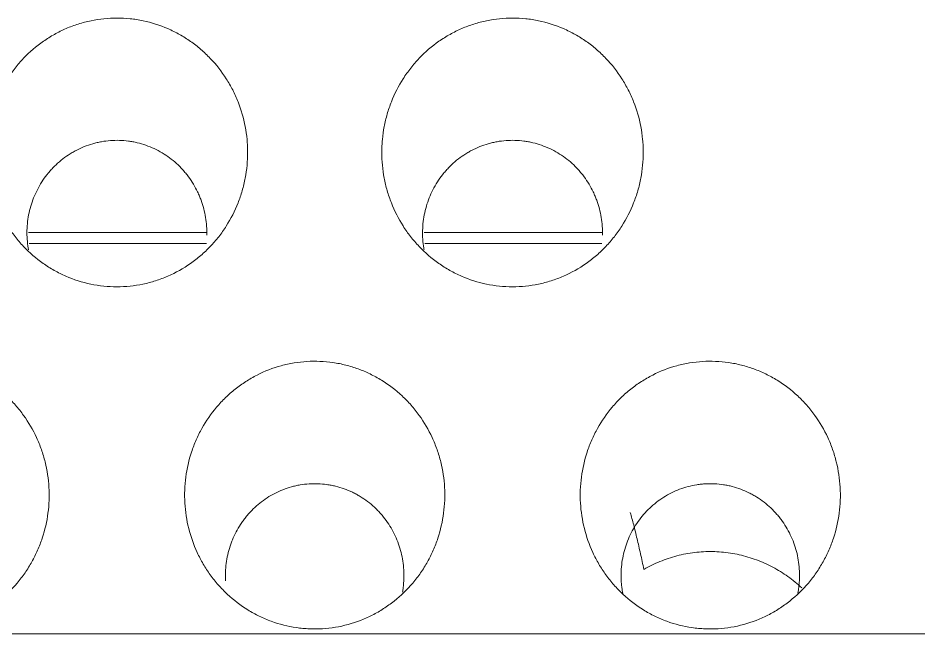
# Model space of a CAD drawing. Header units: inches. Extents: x 3778 to 56227, y -16914 to 35091.
# Drawn here: x 42424.87 to 42431.67, y -12658.71 to -12654.06 of the extents above; entities that cross this region are included whole.
import ezdxf

# ---------------------------------------------------------------- set-up
doc = ezdxf.new("R2010")
doc.units = ezdxf.units.IN
doc.header["$LTSCALE"] = 100
doc.header["$MEASUREMENT"] = 0
doc.layers.add('2-con', color=2, linetype='Continuous')
doc.layers.add('mark-B', color=2, linetype='Continuous', lineweight=20)

# ---------------------------------------------------------------- blocks, each defined once
blk = doc.blocks.new('무풍1WAY 대형')
at = {"layer": 'mark-B'}
for p, q in [((289.2596, -420.2368), (-384.8363, -420.2368)), ((254.7722, -423.1851), (256.1103, -423.1851)), ((257.7599, -423.1851), (259.098, -423.1851)), ((256.1149, -423.2677), (254.7705, -423.2677)), ((259.1023, -423.2677), (257.758, -423.2677))]:
    blk.add_line(p, q, dxfattribs=at)
for points, knots in [([(254.9345, -421.2256), (254.9308, -421.1602), (254.9209, -421.0964), (254.8898, -420.9718), (254.8685, -420.9109), (254.8343, -420.8368), (254.827, -420.8221), (254.8119, -420.7931), (254.7883, -420.7503), (254.7441, -420.6824), (254.7037, -420.6317), (254.6715, -420.5951), (254.6604, -420.5831), (254.6376, -420.5596), (254.6259, -420.5481), (254.5658, -420.492), (254.5141, -420.4525), (254.431, -420.4013), (254.4024, -420.3856), (254.358, -420.3641), (254.343, -420.3573), (254.3126, -420.3444), (254.2973, -420.3384), (254.2203, -420.3103), (254.1571, -420.2943), (254.0761, -420.2825), (254.0597, -420.2805), (254.0269, -420.2774), (254.0103, -420.2763), (253.9609, -420.2742), (253.9281, -420.2746), (253.8303, -420.2806), (253.7657, -420.2912), (253.638, -420.3261), (253.5771, -420.3497), (253.4899, -420.3941), (253.4615, -420.4104), (253.42, -420.437), (253.4063, -420.4463), (253.3796, -420.4654), (253.3665, -420.4753), (253.3026, -420.5261), (253.2559, -420.5714), (253.1926, -420.6461), (253.1725, -420.6723), (253.1353, -420.726), (253.101, -420.7812), (253.0721, -420.8392), (253.046, -420.8986), (253.0343, -420.929), (253.0034, -421.0223), (252.9891, -421.0855), (252.9764, -421.1816), (252.9737, -421.2138), (252.9712, -421.2788), (252.9715, -421.3117), (252.977, -421.4091), (252.9867, -421.473), (253.0101, -421.5672), (253.0193, -421.5983), (253.0356, -421.6446), (253.0414, -421.6599), (253.0537, -421.6901), (253.0602, -421.705), (253.0942, -421.7787), (253.1268, -421.8345), (253.1744, -421.9005), (253.1842, -421.9135), (253.2046, -421.9391), (253.2152, -421.9518), (253.2477, -421.9887), (253.2704, -422.012), (253.3417, -422.0785), (253.3933, -422.118), (253.4633, -422.1611), (253.4776, -422.1694), (253.5064, -422.1852), (253.5502, -422.2078), (253.6253, -422.2395), (253.6876, -422.2587), (253.7353, -422.2708), (253.7513, -422.2744), (253.7837, -422.2809), (253.8, -422.2837), (253.8816, -422.2955), (253.9469, -422.2982), (254.0448, -422.2922), (254.0775, -422.2886), (254.1429, -422.2777), (254.175, -422.2707), (254.2696, -422.2448), (254.3305, -422.2213), (254.4039, -422.184), (254.4184, -422.1761), (254.447, -422.1597), (254.489, -422.1342), (254.5552, -422.0867), (254.6042, -422.0438), (254.6511, -421.9982), (254.6737, -421.9741), (254.737, -421.8993), (254.7739, -421.8459), (254.8135, -421.775), (254.8211, -421.7606), (254.8357, -421.7314), (254.8426, -421.7165), (254.8624, -421.6715), (254.874, -421.6411), (254.9045, -421.5488), (254.9189, -421.4858), (254.9316, -421.3889), (254.9344, -421.3562), (254.9368, -421.2909), (254.9364, -421.2583), (254.9345, -421.2256)], [0, 0, 0, 0, 0.03125, 0.03125, 0.0625, 0.0625, 0.070313, 0.070313, 0.078125, 0.09375, 0.109375, 0.109375, 0.117188, 0.117188, 0.125, 0.125, 0.15625, 0.15625, 0.171875, 0.171875, 0.179688, 0.179688, 0.1875, 0.1875, 0.21875, 0.21875, 0.226563, 0.226563, 0.234375, 0.234375, 0.25, 0.25, 0.28125, 0.28125, 0.3125, 0.3125, 0.328125, 0.328125, 0.335937, 0.335937, 0.34375, 0.34375, 0.375, 0.375, 0.390625, 0.390625, 0.40625, 0.421875, 0.421875, 0.4375, 0.4375, 0.46875, 0.46875, 0.484375, 0.484375, 0.5, 0.5, 0.53125, 0.53125, 0.546875, 0.546875, 0.554687, 0.554687, 0.5625, 0.5625, 0.59375, 0.59375, 0.601562, 0.601562, 0.609375, 0.609375, 0.625, 0.625, 0.65625, 0.65625, 0.664062, 0.664062, 0.671875, 0.6875, 0.703125, 0.703125, 0.710937, 0.710937, 0.71875, 0.71875, 0.75, 0.75, 0.765625, 0.765625, 0.78125, 0.78125, 0.8125, 0.8125, 0.820312, 0.820312, 0.828125, 0.84375, 0.859375, 0.859375, 0.875, 0.875, 0.90625, 0.90625, 0.914062, 0.914062, 0.921875, 0.921875, 0.9375, 0.9375, 0.96875, 0.96875, 0.984375, 0.984375, 1, 1, 1, 1]), ([(257.9221, -421.2256), (257.9183, -421.1602), (257.9085, -421.0964), (257.8774, -420.9718), (257.8561, -420.9109), (257.8218, -420.8368), (257.8146, -420.8221), (257.7995, -420.7931), (257.7758, -420.7503), (257.7317, -420.6824), (257.6913, -420.6317), (257.659, -420.5951), (257.648, -420.5831), (257.6252, -420.5596), (257.6134, -420.5481), (257.5534, -420.492), (257.5016, -420.4525), (257.4185, -420.4013), (257.3899, -420.3856), (257.3456, -420.3641), (257.3305, -420.3573), (257.3002, -420.3444), (257.2849, -420.3384), (257.2079, -420.3103), (257.1447, -420.2943), (257.0636, -420.2825), (257.0473, -420.2805), (257.0144, -420.2774), (256.9979, -420.2763), (256.9484, -420.2742), (256.9157, -420.2746), (256.8178, -420.2806), (256.7533, -420.2912), (256.6256, -420.3261), (256.5647, -420.3497), (256.4774, -420.3941), (256.449, -420.4104), (256.4075, -420.437), (256.3939, -420.4463), (256.3671, -420.4654), (256.3541, -420.4753), (256.2901, -420.5261), (256.2435, -420.5714), (256.1801, -420.6461), (256.1601, -420.6723), (256.1229, -420.726), (256.0885, -420.7812), (256.0597, -420.8392), (256.0335, -420.8986), (256.0218, -420.929), (255.991, -421.0223), (255.9766, -421.0855), (255.9639, -421.1816), (255.9612, -421.2138), (255.9587, -421.2788), (255.9591, -421.3117), (255.9646, -421.4091), (255.9742, -421.4729), (255.9976, -421.5671), (256.0069, -421.5983), (256.0232, -421.6446), (256.029, -421.6599), (256.0412, -421.6901), (256.0477, -421.705), (256.0818, -421.7787), (256.1144, -421.8345), (256.1619, -421.9005), (256.1718, -421.9135), (256.1922, -421.9391), (256.2028, -421.9518), (256.2353, -421.9887), (256.258, -422.012), (256.3293, -422.0785), (256.3809, -422.118), (256.4508, -422.1611), (256.4651, -422.1694), (256.494, -422.1852), (256.5377, -422.2078), (256.6128, -422.2395), (256.6752, -422.2587), (256.7228, -422.2708), (256.7389, -422.2744), (256.7712, -422.2808), (256.7876, -422.2837), (256.8691, -422.2955), (256.9344, -422.2982), (257.0324, -422.2922), (257.0651, -422.2886), (257.1304, -422.2777), (257.1625, -422.2707), (257.2571, -422.2448), (257.318, -422.2213), (257.3914, -422.184), (257.406, -422.1761), (257.4345, -422.1597), (257.4765, -422.1342), (257.5427, -422.0867), (257.5917, -422.0438), (257.6387, -421.9982), (257.6612, -421.9741), (257.7246, -421.8992), (257.7615, -421.8459), (257.8011, -421.775), (257.8087, -421.7606), (257.8232, -421.7313), (257.8302, -421.7165), (257.8499, -421.6715), (257.8616, -421.6411), (257.892, -421.5488), (257.9064, -421.4858), (257.9192, -421.3889), (257.9219, -421.3562), (257.9243, -421.2909), (257.924, -421.2583), (257.9221, -421.2256)], [0, 0, 0, 0, 0.03125, 0.03125, 0.0625, 0.0625, 0.070313, 0.070313, 0.078125, 0.09375, 0.109375, 0.109375, 0.117188, 0.117188, 0.125, 0.125, 0.15625, 0.15625, 0.171875, 0.171875, 0.179688, 0.179688, 0.1875, 0.1875, 0.21875, 0.21875, 0.226563, 0.226563, 0.234375, 0.234375, 0.25, 0.25, 0.28125, 0.28125, 0.3125, 0.3125, 0.328125, 0.328125, 0.335938, 0.335938, 0.34375, 0.34375, 0.375, 0.375, 0.390625, 0.390625, 0.40625, 0.421875, 0.421875, 0.4375, 0.4375, 0.46875, 0.46875, 0.484375, 0.484375, 0.5, 0.5, 0.53125, 0.53125, 0.546875, 0.546875, 0.554687, 0.554687, 0.5625, 0.5625, 0.59375, 0.59375, 0.601562, 0.601562, 0.609375, 0.609375, 0.625, 0.625, 0.65625, 0.65625, 0.664062, 0.664062, 0.671875, 0.6875, 0.703125, 0.703125, 0.710937, 0.710937, 0.71875, 0.71875, 0.75, 0.75, 0.765625, 0.765625, 0.78125, 0.78125, 0.8125, 0.8125, 0.820312, 0.820312, 0.828125, 0.84375, 0.859375, 0.859375, 0.875, 0.875, 0.90625, 0.90625, 0.914062, 0.914062, 0.921875, 0.921875, 0.9375, 0.9375, 0.96875, 0.96875, 0.984375, 0.984375, 1, 1, 1, 1]), ([(260.9096, -421.2256), (260.9059, -421.1602), (260.896, -421.0964), (260.8649, -420.9718), (260.8436, -420.9109), (260.8094, -420.8368), (260.8021, -420.8221), (260.787, -420.7931), (260.7634, -420.7503), (260.7192, -420.6824), (260.6788, -420.6317), (260.6466, -420.5951), (260.6355, -420.5831), (260.6127, -420.5596), (260.601, -420.5481), (260.5409, -420.492), (260.4891, -420.4525), (260.4061, -420.4013), (260.3775, -420.3856), (260.3331, -420.3641), (260.3181, -420.3573), (260.2877, -420.3444), (260.2724, -420.3384), (260.1954, -420.3103), (260.1322, -420.2943), (260.0511, -420.2825), (260.0348, -420.2805), (260.002, -420.2774), (259.9854, -420.2763), (259.936, -420.2742), (259.9032, -420.2746), (259.8054, -420.2806), (259.7408, -420.2912), (259.6131, -420.3261), (259.5522, -420.3497), (259.465, -420.3941), (259.4366, -420.4104), (259.3951, -420.437), (259.3814, -420.4463), (259.3547, -420.4654), (259.3416, -420.4753), (259.2777, -420.5261), (259.231, -420.5714), (259.1677, -420.6461), (259.1476, -420.6723), (259.1104, -420.726), (259.0761, -420.7812), (259.0472, -420.8392), (259.0211, -420.8986), (259.0094, -420.929), (258.9785, -421.0223), (258.9642, -421.0855), (258.9515, -421.1816), (258.9488, -421.2138), (258.9463, -421.2788), (258.9466, -421.3117), (258.9521, -421.4091), (258.9618, -421.4729), (258.9852, -421.5671), (258.9944, -421.5983), (259.0107, -421.6446), (259.0165, -421.6599), (259.0288, -421.6901), (259.0353, -421.705), (259.0693, -421.7787), (259.1019, -421.8345), (259.1495, -421.9005), (259.1593, -421.9135), (259.1797, -421.9391), (259.1903, -421.9518), (259.2228, -421.9887), (259.2455, -422.012), (259.3168, -422.0785), (259.3684, -422.118), (259.4384, -422.1611), (259.4527, -422.1694), (259.4815, -422.1852), (259.5253, -422.2078), (259.6004, -422.2395), (259.6627, -422.2587), (259.7104, -422.2708), (259.7264, -422.2744), (259.7588, -422.2808), (259.7751, -422.2837), (259.8567, -422.2955), (259.922, -422.2982), (260.0199, -422.2922), (260.0526, -422.2886), (260.1179, -422.2777), (260.15, -422.2707), (260.2447, -422.2448), (260.3056, -422.2213), (260.379, -422.184), (260.3935, -422.1761), (260.4221, -422.1597), (260.4641, -422.1342), (260.5303, -422.0867), (260.5793, -422.0438), (260.6262, -421.9982), (260.6488, -421.9741), (260.7121, -421.8992), (260.749, -421.8459), (260.7886, -421.775), (260.7962, -421.7606), (260.8108, -421.7313), (260.8177, -421.7165), (260.8375, -421.6715), (260.8491, -421.6411), (260.8796, -421.5488), (260.894, -421.4858), (260.9067, -421.3889), (260.9095, -421.3562), (260.9119, -421.2909), (260.9115, -421.2583), (260.9096, -421.2256)], [0, 0, 0, 0, 0.03125, 0.03125, 0.0625, 0.0625, 0.070313, 0.070313, 0.078125, 0.09375, 0.109375, 0.109375, 0.117188, 0.117188, 0.125, 0.125, 0.15625, 0.15625, 0.171875, 0.171875, 0.179688, 0.179688, 0.1875, 0.1875, 0.21875, 0.21875, 0.226563, 0.226563, 0.234375, 0.234375, 0.25, 0.25, 0.28125, 0.28125, 0.3125, 0.3125, 0.328125, 0.328125, 0.335938, 0.335938, 0.34375, 0.34375, 0.375, 0.375, 0.390625, 0.390625, 0.40625, 0.421875, 0.421875, 0.4375, 0.4375, 0.46875, 0.46875, 0.484375, 0.484375, 0.5, 0.5, 0.53125, 0.53125, 0.546875, 0.546875, 0.554688, 0.554688, 0.5625, 0.5625, 0.59375, 0.59375, 0.601563, 0.601563, 0.609375, 0.609375, 0.625, 0.625, 0.65625, 0.65625, 0.664063, 0.664063, 0.671875, 0.6875, 0.703125, 0.703125, 0.710938, 0.710938, 0.71875, 0.71875, 0.75, 0.75, 0.765625, 0.765625, 0.78125, 0.78125, 0.8125, 0.8125, 0.820313, 0.820313, 0.828125, 0.84375, 0.859375, 0.859375, 0.875, 0.875, 0.90625, 0.90625, 0.914063, 0.914063, 0.921875, 0.921875, 0.9375, 0.9375, 0.96875, 0.96875, 0.984375, 0.984375, 1, 1, 1, 1]), ([(254.5656, -420.9697), (254.5471, -421.0107), (254.525, -421.0493), (254.4865, -421.1038), (254.4728, -421.1214), (254.4436, -421.1553), (254.4279, -421.1717), (254.3792, -421.2181), (254.3441, -421.2455), (254.2873, -421.2812), (254.2678, -421.2923), (254.2272, -421.3125), (254.2065, -421.3214), (254.1437, -421.3451), (254.1004, -421.3566), (254.0447, -421.3653), (254.0334, -421.3668), (254.0109, -421.3692), (253.9771, -421.3718), (253.921, -421.3719), (253.8764, -421.3673), (253.8431, -421.3622), (253.832, -421.3602), (253.8098, -421.3556), (253.7987, -421.353), (253.7441, -421.3387), (253.7022, -421.323), (253.652, -421.2982), (253.6421, -421.2929), (253.6224, -421.282), (253.6127, -421.2762), (253.5839, -421.2582), (253.5655, -421.2453), (253.5126, -421.2042), (253.4802, -421.1735), (253.4434, -421.131), (253.4362, -421.1222), (253.4223, -421.1046), (253.4023, -421.0776), (253.3723, -421.0305), (253.3519, -420.9907), (253.3334, -420.9497), (253.3251, -420.9287), (253.3034, -420.865), (253.2932, -420.8219), (253.2839, -420.756), (253.2818, -420.7338), (253.2802, -420.7004), (253.2799, -420.6891), (253.2799, -420.6667), (253.2802, -420.6556), (253.2823, -420.6111), (253.2862, -420.5781), (253.2923, -420.5455)], [0, 0, 0, 0, 0.067799, 0.067799, 0.101698, 0.101698, 0.135598, 0.135598, 0.203397, 0.203397, 0.237296, 0.237296, 0.271196, 0.271196, 0.338995, 0.338995, 0.355944, 0.355944, 0.372894, 0.406793, 0.440693, 0.440693, 0.457643, 0.457643, 0.474592, 0.474592, 0.542391, 0.542391, 0.559341, 0.559341, 0.576291, 0.576291, 0.61019, 0.61019, 0.677989, 0.677989, 0.694939, 0.694939, 0.711889, 0.745788, 0.779688, 0.779688, 0.813587, 0.813587, 0.881386, 0.881386, 0.915285, 0.915285, 0.932235, 0.932235, 0.949185, 0.949185, 1, 1, 1, 1]), ([(254.613, -420.5323), (254.6161, -420.5472), (254.6187, -420.5621), (254.6225, -420.5883), (254.6238, -420.5995), (254.6259, -420.6217), (254.6283, -420.6551), (254.6283, -420.7105), (254.6243, -420.7547), (254.6181, -420.7987), (254.614, -420.8208), (254.5984, -420.8863), (254.584, -420.9286), (254.5656, -420.9697)], [0, 0, 0, 0, 0.101934, 0.101934, 0.176773, 0.176773, 0.251612, 0.40129, 0.550967, 0.550967, 0.700645, 0.700645, 1, 1, 1, 1]), ([(254.4556, -420.7244), (254.4164, -420.7469), (254.3356, -420.7865), (254.2502, -420.8151), (254.1844, -420.8322), (254.1621, -420.8373), (254.1174, -420.8457), (254.0951, -420.8491), (254.0279, -420.8572), (253.983, -420.8595), (253.9154, -420.8584), (253.8928, -420.8573), (253.8476, -420.8535), (253.8248, -420.8508), (253.7575, -420.8404), (253.6694, -420.8207), (253.5849, -420.7894), (253.5229, -420.7616), (253.5023, -420.7516), (253.4623, -420.7303), (253.4428, -420.7191), (253.3854, -420.6835), (253.3489, -420.6574), (253.2968, -420.6147), (253.2798, -420.5998), (253.2633, -420.5844), (253.2633, -420.5844), (253.2633, -420.5843)], [0, 0, 0, 0, 0.105258, 0.210515, 0.210515, 0.263144, 0.263144, 0.315773, 0.315773, 0.42103, 0.42103, 0.473659, 0.473659, 0.526288, 0.526288, 0.631545, 0.736803, 0.736803, 0.789431, 0.789431, 0.84206, 0.84206, 0.947318, 0.947318, 0.999946, 0.999946, 1, 1, 1, 1]), ([(257.6144, -420.6368), (257.617, -420.6816), (257.6137, -420.7702), (257.5944, -420.8565), (257.577, -420.9097), (257.5732, -420.9203), (257.5653, -420.9412), (257.5526, -420.9723), (257.528, -421.0221), (257.5047, -421.0599), (257.4857, -421.0874), (257.4792, -421.0965), (257.4656, -421.1143), (257.4586, -421.1232), (257.4223, -421.1663), (257.3904, -421.1974), (257.3382, -421.2392), (257.3201, -421.2523), (257.2823, -421.2768), (257.2626, -421.2882), (257.2027, -421.3191), (257.161, -421.3354), (257.107, -421.3504), (257.096, -421.3532), (257.074, -421.3581), (257.0628, -421.3603), (257.0293, -421.366), (257.007, -421.3687), (256.9398, -421.3731), (256.895, -421.3715), (256.8389, -421.3636), (256.8277, -421.3617), (256.8055, -421.3574), (256.7725, -421.3501), (256.7189, -421.3338), (256.6775, -421.3165), (256.647, -421.3019), (256.6369, -421.2968), (256.617, -421.286), (256.6072, -421.2804), (256.5593, -421.2511), (256.5237, -421.2241), (256.4825, -421.1861), (256.4745, -421.1782), (256.4587, -421.1621), (256.451, -421.1538), (256.4286, -421.1286), (256.4147, -421.1112), (256.3754, -421.0571), (256.3528, -421.0187), (256.3147, -420.9371), (256.2999, -420.8952), (256.2836, -420.8306), (256.2792, -420.8088), (256.2724, -420.7647), (256.27, -420.7423), (256.2661, -420.6755), (256.2676, -420.6312), (256.2748, -420.5752), (256.2767, -420.5633), (256.2788, -420.5514)], [0, 0, 0, 0, 0.057902, 0.115804, 0.115804, 0.13028, 0.13028, 0.144755, 0.173707, 0.202658, 0.202658, 0.217133, 0.217133, 0.231609, 0.231609, 0.289511, 0.289511, 0.318462, 0.318462, 0.347413, 0.347413, 0.405315, 0.405315, 0.419791, 0.419791, 0.434266, 0.434266, 0.463218, 0.463218, 0.52112, 0.52112, 0.535595, 0.535595, 0.550071, 0.579022, 0.607973, 0.607973, 0.622449, 0.622449, 0.636924, 0.636924, 0.694826, 0.694826, 0.709302, 0.709302, 0.723777, 0.723777, 0.752729, 0.752729, 0.810631, 0.810631, 0.868533, 0.868533, 0.897484, 0.897484, 0.926435, 0.926435, 0.984337, 0.984337, 1, 1, 1, 1]), ([(254.4556, -420.7244), (254.4641, -420.7645), (254.4727, -420.804), (254.4898, -420.8812), (254.4984, -420.9189), (254.5156, -420.9917), (254.5241, -421.0269), (254.537, -421.0767), (254.5413, -421.0929), (254.5499, -421.1239), (254.5543, -421.1388), (254.5586, -421.1528)], [0, 0, 0, 0, 0.25, 0.25, 0.5, 0.5, 0.75, 0.75, 0.875, 0.875, 1, 1, 1, 1]), ([(255.4478, -422.8577), (255.3812, -422.8577), (255.3159, -422.8646), (255.2195, -422.8846), (255.1877, -422.893), (255.1404, -422.908), (255.1247, -422.9135), (255.0937, -422.9251), (255.0784, -422.9313), (255.003, -422.9641), (254.9459, -422.9961), (254.8651, -423.0527), (254.8388, -423.0731), (254.789, -423.116), (254.7416, -423.1611), (254.6989, -423.2105), (254.6687, -423.2491), (254.6589, -423.2622), (254.6399, -423.289), (254.6307, -423.3027), (254.5865, -423.3721), (254.557, -423.4301), (254.5212, -423.5209), (254.5106, -423.5517), (254.497, -423.5989), (254.4927, -423.6149), (254.4851, -423.6468), (254.4817, -423.6627), (254.4666, -423.7428), (254.4605, -423.8074), (254.4605, -423.8887), (254.4609, -423.905), (254.4624, -423.9377), (254.4636, -423.9541), (254.4682, -424.0031), (254.4728, -424.0353), (254.491, -424.131), (254.509, -424.1934), (254.545, -424.2846), (254.5586, -424.3147), (254.5883, -424.373), (254.6045, -424.4013), (254.657, -424.4835), (254.697, -424.5349), (254.754, -424.5946), (254.7657, -424.6062), (254.7895, -424.6289), (254.826, -424.6619), (254.8904, -424.7119), (254.9458, -424.7468), (254.9888, -424.7709), (255.0033, -424.7786), (255.033, -424.7934), (255.0481, -424.8004), (255.1237, -424.8333), (255.1862, -424.8531), (255.2826, -424.8733), (255.3152, -424.8785), (255.3813, -424.8853), (255.4143, -424.887), (255.5129, -424.8871), (255.5782, -424.8805), (255.6593, -424.8637), (255.6755, -424.8599), (255.7075, -424.8515), (255.7551, -424.8377), (255.8319, -424.8089), (255.8907, -424.7799), (255.9482, -424.7478), (255.9764, -424.7301), (256.0573, -424.6735), (256.1068, -424.6309), (256.1634, -424.5717), (256.1744, -424.5596), (256.1959, -424.5347), (256.2065, -424.522), (256.2369, -424.4831), (256.2558, -424.4564), (256.3084, -424.374), (256.3381, -424.316), (256.3683, -424.2397), (256.374, -424.2242), (256.3846, -424.1932), (256.3993, -424.1465), (256.4182, -424.0675), (256.4273, -424.0032), (256.4319, -423.9545), (256.4331, -423.9382), (256.4346, -423.9055), (256.435, -423.8891), (256.435, -423.8072), (256.4289, -423.7426), (256.4108, -423.6469), (256.4033, -423.6152), (256.3896, -423.5681), (256.3847, -423.5524), (256.3741, -423.5213), (256.3684, -423.5059), (256.3384, -423.43), (256.309, -423.3721), (256.2565, -423.2896), (256.2376, -423.2629), (256.1969, -423.2108), (256.1755, -423.186), (256.1079, -423.1151), (256.0585, -423.0725), (255.9913, -423.0252), (255.9776, -423.0161), (255.9495, -422.9984), (255.9353, -422.99), (255.8922, -422.9658), (255.8628, -422.9512), (255.7728, -422.912), (255.7103, -422.8919), (255.5801, -422.8646), (255.5143, -422.8577), (255.4478, -422.8577)], [0, 0, 0, 0, 0.03125, 0.03125, 0.046875, 0.046875, 0.054688, 0.054688, 0.0625, 0.0625, 0.09375, 0.09375, 0.109375, 0.109375, 0.125, 0.140625, 0.140625, 0.148438, 0.148438, 0.15625, 0.15625, 0.1875, 0.1875, 0.203125, 0.203125, 0.210938, 0.210938, 0.21875, 0.21875, 0.25, 0.25, 0.257813, 0.257813, 0.265625, 0.265625, 0.28125, 0.28125, 0.3125, 0.3125, 0.328125, 0.328125, 0.34375, 0.34375, 0.375, 0.375, 0.382813, 0.382813, 0.390625, 0.40625, 0.421875, 0.421875, 0.429688, 0.429688, 0.4375, 0.4375, 0.46875, 0.46875, 0.484375, 0.484375, 0.5, 0.5, 0.53125, 0.53125, 0.539063, 0.539063, 0.546875, 0.5625, 0.578125, 0.578125, 0.59375, 0.59375, 0.625, 0.625, 0.632813, 0.632813, 0.640625, 0.640625, 0.65625, 0.65625, 0.6875, 0.6875, 0.695313, 0.695313, 0.703125, 0.71875, 0.734375, 0.734375, 0.742188, 0.742188, 0.75, 0.75, 0.78125, 0.78125, 0.796875, 0.796875, 0.804688, 0.804688, 0.8125, 0.8125, 0.84375, 0.84375, 0.859375, 0.859375, 0.875, 0.875, 0.90625, 0.90625, 0.914063, 0.914063, 0.921875, 0.921875, 0.9375, 0.9375, 0.96875, 0.96875, 1, 1, 1, 1]), ([(258.4353, -422.8577), (258.3688, -422.8577), (258.3034, -422.8646), (258.2071, -422.8846), (258.1752, -422.893), (258.1279, -422.908), (258.1122, -422.9135), (258.0812, -422.9251), (258.0659, -422.9313), (257.9905, -422.9641), (257.9335, -422.9961), (257.8526, -423.0527), (257.8264, -423.0731), (257.7765, -423.116), (257.7291, -423.1611), (257.6865, -423.2105), (257.6562, -423.2491), (257.6464, -423.2622), (257.6275, -423.289), (257.6183, -423.3027), (257.5741, -423.3721), (257.5446, -423.4301), (257.5087, -423.5209), (257.4982, -423.5517), (257.4845, -423.5989), (257.4803, -423.6149), (257.4727, -423.6468), (257.4693, -423.6627), (257.4541, -423.7428), (257.4481, -423.8074), (257.4481, -423.8887), (257.4484, -423.905), (257.45, -423.9377), (257.4511, -423.9541), (257.4557, -424.0031), (257.4603, -424.0353), (257.4785, -424.131), (257.4965, -424.1934), (257.5326, -424.2846), (257.5462, -424.3147), (257.5759, -424.373), (257.5921, -424.4013), (257.6445, -424.4835), (257.6846, -424.5349), (257.7415, -424.5946), (257.7532, -424.6062), (257.7771, -424.6289), (257.8135, -424.6619), (257.878, -424.7119), (257.9333, -424.7468), (257.9763, -424.7709), (257.9909, -424.7786), (258.0205, -424.7934), (258.0356, -424.8004), (258.1113, -424.8333), (258.1737, -424.8531), (258.2701, -424.8733), (258.3027, -424.8785), (258.3689, -424.8853), (258.4019, -424.887), (258.5005, -424.8871), (258.5658, -424.8805), (258.6468, -424.8637), (258.663, -424.8599), (258.6951, -424.8515), (258.7426, -424.8377), (258.8194, -424.8089), (258.8782, -424.7799), (258.9357, -424.7478), (258.9639, -424.7301), (259.0448, -424.6735), (259.0944, -424.6309), (259.1509, -424.5717), (259.162, -424.5596), (259.1835, -424.5347), (259.194, -424.522), (259.2245, -424.4831), (259.2434, -424.4564), (259.296, -424.374), (259.3256, -424.316), (259.3558, -424.2397), (259.3615, -424.2242), (259.3721, -424.1932), (259.3868, -424.1465), (259.4057, -424.0675), (259.4149, -424.0032), (259.4195, -423.9545), (259.4206, -423.9382), (259.4222, -423.9055), (259.4226, -423.8891), (259.4226, -423.8072), (259.4164, -423.7426), (259.3983, -423.6469), (259.3908, -423.6152), (259.3772, -423.5681), (259.3722, -423.5524), (259.3616, -423.5213), (259.356, -423.5059), (259.326, -423.43), (259.2965, -423.3721), (259.244, -423.2896), (259.2252, -423.2629), (259.1845, -423.2108), (259.163, -423.186), (259.0954, -423.1151), (259.0461, -423.0725), (258.9788, -423.0252), (258.9651, -423.0161), (258.9371, -422.9984), (258.9229, -422.99), (258.8798, -422.9658), (258.8504, -422.9512), (258.7604, -422.912), (258.6979, -422.8919), (258.5677, -422.8646), (258.5018, -422.8577), (258.4353, -422.8577)], [0, 0, 0, 0, 0.03125, 0.03125, 0.046875, 0.046875, 0.054688, 0.054688, 0.0625, 0.0625, 0.09375, 0.09375, 0.109375, 0.109375, 0.125, 0.140625, 0.140625, 0.148437, 0.148437, 0.15625, 0.15625, 0.1875, 0.1875, 0.203125, 0.203125, 0.210937, 0.210937, 0.21875, 0.21875, 0.25, 0.25, 0.257812, 0.257812, 0.265625, 0.265625, 0.28125, 0.28125, 0.3125, 0.3125, 0.328125, 0.328125, 0.34375, 0.34375, 0.375, 0.375, 0.382812, 0.382812, 0.390625, 0.40625, 0.421875, 0.421875, 0.429687, 0.429687, 0.4375, 0.4375, 0.46875, 0.46875, 0.484375, 0.484375, 0.5, 0.5, 0.53125, 0.53125, 0.539063, 0.539063, 0.546875, 0.5625, 0.578125, 0.578125, 0.59375, 0.59375, 0.625, 0.625, 0.632813, 0.632813, 0.640625, 0.640625, 0.65625, 0.65625, 0.6875, 0.6875, 0.695313, 0.695313, 0.703125, 0.71875, 0.734375, 0.734375, 0.742188, 0.742188, 0.75, 0.75, 0.78125, 0.78125, 0.796875, 0.796875, 0.804688, 0.804688, 0.8125, 0.8125, 0.84375, 0.84375, 0.859375, 0.859375, 0.875, 0.875, 0.90625, 0.90625, 0.914063, 0.914063, 0.921875, 0.921875, 0.9375, 0.9375, 0.96875, 0.96875, 1, 1, 1, 1]), ([(254.7687, -423.2486), (254.7677, -423.2938), (254.774, -423.3828), (254.7965, -423.469), (254.8159, -423.5219), (254.82, -423.5325), (254.8288, -423.5533), (254.8426, -423.5841), (254.8691, -423.6333), (254.894, -423.6705), (254.914, -423.6976), (254.921, -423.7065), (254.9353, -423.724), (254.9427, -423.7326), (254.9808, -423.7747), (255.0141, -423.8049), (255.0682, -423.845), (255.0869, -423.8575), (255.1258, -423.8808), (255.1461, -423.8915), (255.2076, -423.9203), (255.2502, -423.9352), (255.3052, -423.9483), (255.3163, -423.9506), (255.3387, -423.9548), (255.35, -423.9566), (255.3839, -423.961), (255.4065, -423.9628), (255.4743, -423.9647), (255.5194, -423.9614), (255.5756, -423.9514), (255.5868, -423.9491), (255.609, -423.9439), (255.6419, -423.9353), (255.6952, -423.917), (255.7363, -423.8981), (255.7664, -423.8822), (255.7764, -423.8767), (255.796, -423.8651), (255.8056, -423.8591), (255.8528, -423.8279), (255.8877, -423.7995), (255.9277, -423.7597), (255.9355, -423.7516), (255.9508, -423.7348), (255.9583, -423.7262), (255.9799, -423.7001), (255.9934, -423.6821), (256.031, -423.6263), (256.0524, -423.5869), (256.0879, -423.5035), (256.1014, -423.4607), (256.1155, -423.3952), (256.1192, -423.3732), (256.1246, -423.3285), (256.1262, -423.3059), (256.1279, -423.2385), (256.1248, -423.194), (256.1168, -423.1454), (256.1161, -423.141), (256.1153, -423.1366)], [0, 0, 0, 0, 0.05848, 0.116959, 0.116959, 0.131579, 0.131579, 0.146199, 0.175439, 0.204679, 0.204679, 0.219298, 0.219298, 0.233918, 0.233918, 0.292398, 0.292398, 0.321638, 0.321638, 0.350878, 0.350878, 0.409357, 0.409357, 0.423977, 0.423977, 0.438597, 0.438597, 0.467837, 0.467837, 0.526316, 0.526316, 0.540936, 0.540936, 0.555556, 0.584796, 0.614036, 0.614036, 0.628656, 0.628656, 0.643275, 0.643275, 0.701755, 0.701755, 0.716375, 0.716375, 0.730995, 0.730995, 0.760235, 0.760235, 0.818714, 0.818714, 0.877194, 0.877194, 0.906434, 0.906434, 0.935673, 0.935673, 0.994153, 0.994153, 1, 1, 1, 1]), ([(257.7563, -423.2486), (257.7552, -423.2938), (257.7616, -423.3828), (257.784, -423.469), (257.8034, -423.5219), (257.8076, -423.5325), (257.8163, -423.5533), (257.8302, -423.5841), (257.8567, -423.6333), (257.8815, -423.6705), (257.9016, -423.6976), (257.9085, -423.7065), (257.9228, -423.724), (257.9302, -423.7326), (257.9683, -423.7747), (258.0016, -423.8049), (258.0557, -423.845), (258.0744, -423.8575), (258.1134, -423.8808), (258.1336, -423.8915), (258.1952, -423.9203), (258.2377, -423.9352), (258.2927, -423.9483), (258.3038, -423.9506), (258.3262, -423.9548), (258.3375, -423.9566), (258.3715, -423.961), (258.3941, -423.9628), (258.4618, -423.9647), (258.5069, -423.9614), (258.5631, -423.9514), (258.5743, -423.9491), (258.5965, -423.9439), (258.6294, -423.9353), (258.6827, -423.917), (258.7238, -423.8981), (258.754, -423.8822), (258.764, -423.8767), (258.7836, -423.8651), (258.7932, -423.8591), (258.8404, -423.8279), (258.8752, -423.7995), (258.9153, -423.7597), (258.9231, -423.7516), (258.9384, -423.7348), (258.9459, -423.7262), (258.9675, -423.7001), (258.9809, -423.6821), (259.0185, -423.6263), (259.04, -423.5869), (259.0754, -423.5035), (259.0889, -423.4607), (259.1031, -423.3952), (259.1068, -423.3732), (259.1121, -423.3285), (259.1137, -423.3059), (259.1154, -423.2385), (259.1123, -423.194), (259.1044, -423.1454), (259.1036, -423.141), (259.1028, -423.1366)], [0, 0, 0, 0, 0.05848, 0.116959, 0.116959, 0.131579, 0.131579, 0.146199, 0.175439, 0.204679, 0.204679, 0.219298, 0.219298, 0.233918, 0.233918, 0.292398, 0.292398, 0.321638, 0.321638, 0.350878, 0.350878, 0.409357, 0.409357, 0.423977, 0.423977, 0.438597, 0.438597, 0.467837, 0.467837, 0.526316, 0.526316, 0.540936, 0.540936, 0.555556, 0.584796, 0.614036, 0.614036, 0.628656, 0.628656, 0.643275, 0.643275, 0.701755, 0.701755, 0.716375, 0.716375, 0.730995, 0.730995, 0.760235, 0.760235, 0.818714, 0.818714, 0.877194, 0.877194, 0.906434, 0.906434, 0.935673, 0.935673, 0.994153, 0.994153, 1, 1, 1, 1])]:
    blk.add_open_spline(points, degree=3, knots=knots, dxfattribs=at)
blk = doc.blocks.new('dpdjzjs')
at = {"layer": 'mark-B', "rotation": 180}
blk.add_blockref('무풍1WAY 대형', (178654.9147, 88751.491), dxfattribs=at)

msp = doc.modelspace()

# ---------------------------------------------------------------- block references
at = {"layer": '2-con'}
msp.add_blockref('dpdjzjs', (-135970.8648, -101830.4424), dxfattribs=at)

doc.saveas('drawing.dxf')
